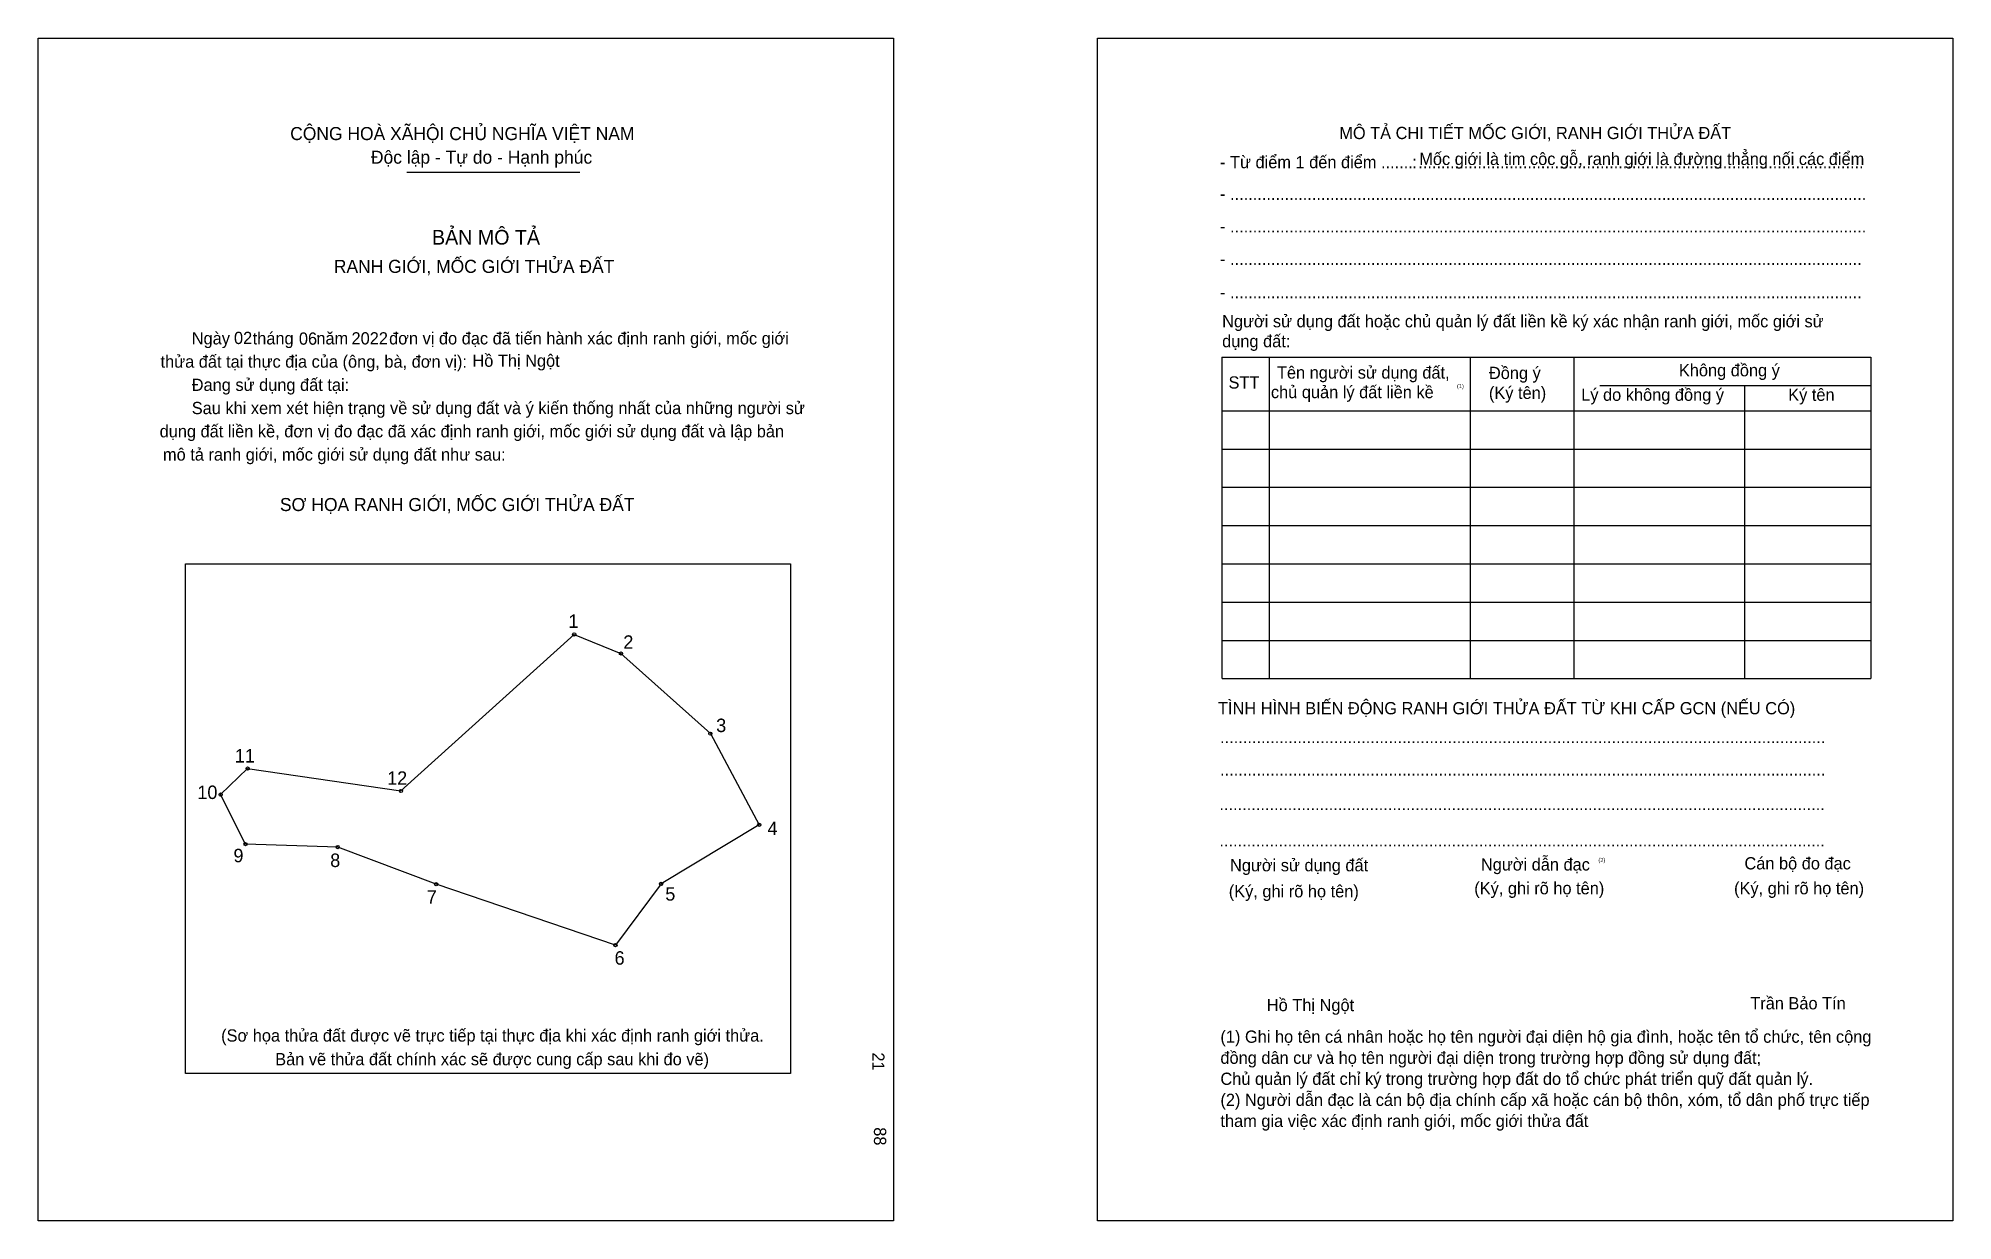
# Model space of a CAD drawing. Extents: x 546665 to 547445, y 1823729 to 1824210.
import ezdxf

# ---------------------------------------------------------------- set-up
doc = ezdxf.new("R2010")
doc.units = 0
for name, color, linetype in [('bmtKhungInTrang1', 7, 'Continuous'), ('bmtKhungInTrang2', 7, 'Continuous'), ('bmtNoiDung', 7, 'Continuous'), ('bmtTemplate', 7, 'Continuous'), ('CanhThua', 7, 'Continuous'), ('MocDinhThua', 7, 'Continuous'), ('SoHieuDinhThua', 7, 'Continuous')]:
    doc.layers.add(name, color=color, linetype=linetype)

msp = doc.modelspace()

# ---------------------------------------------------------------- linework, layer by layer
at = {"layer": 'bmtKhungInTrang1'}
msp.add_lwpolyline([(546665.17, 1824210.15), (547013.37, 1824210.15), (547013.37, 1823728.55), (546665.17, 1823728.55)], close=True, dxfattribs=at)
at = {"layer": 'bmtKhungInTrang2'}
msp.add_lwpolyline([(547096.4, 1824210.15), (547444.6, 1824210.15), (547444.6, 1823728.55), (547096.4, 1823728.55)], close=True, dxfattribs=at)
at = {"layer": 'bmtTemplate'}
for p, q in [((546815.22, 1824155.57), (546885.63, 1824155.57)), ((547166.25, 1824080.26), (547166.25, 1823949.33)), ((547248.16, 1824080.26), (547248.16, 1823949.33)), ((547290.3, 1824080.41), (547290.3, 1823949.33)), ((547411.26, 1824080.26), (547411.26, 1823949.33)), ((547300.99, 1824068.72), (547411.26, 1824068.72)), ((547147.16, 1824058.44), (547411.26, 1824058.44)), ((547147.16, 1824042.85), (547411.26, 1824042.85)), ((547147.16, 1824027.26), (547411.26, 1824027.26)), ((547147.16, 1824011.68), (547411.26, 1824011.68)), ((547147.16, 1823996.09), (547411.26, 1823996.09)), ((547147.16, 1823980.5), (547411.26, 1823980.5)), ((547147.16, 1823964.92), (547411.26, 1823964.92)), ((547147.16, 1823949.33), (547411.26, 1823949.33))]:
    msp.add_line(p, q, dxfattribs=at)
for points in [[(547146.99, 1824080.26), (547411.26, 1824080.26)], [(547146.99, 1824080.26), (547146.99, 1823949.33)], [(547359.86, 1824068.57), (547359.86, 1823949.33)]]:
    msp.add_lwpolyline(points, dxfattribs=at)
msp.add_lwpolyline([(546725.07, 1823788.53), (546725.07, 1823996.08), (546971.45, 1823996.08), (546971.45, 1823788.53)], close=True, dxfattribs=at)
at = {"layer": 'CanhThua'}
for p, q in [((546812.84, 1823903.58), (546883.36, 1823967.33)), ((546883.36, 1823967.33), (546902.38, 1823959.58)), ((546902.38, 1823959.58), (546938.8, 1823926.93)), ((546938.8, 1823926.93), (546958.69, 1823889.79)), ((546739.41, 1823902.13), (546750.4, 1823912.71)), ((546750.4, 1823912.71), (546812.84, 1823903.58)), ((546749.54, 1823881.92), (546739.41, 1823902.13)), ((546958.69, 1823889.79), (546918.74, 1823865.72)), ((546787.06, 1823880.73), (546749.54, 1823881.92)), ((546827.16, 1823865.59), (546787.06, 1823880.73)), ((546900.13, 1823840.82), (546827.16, 1823865.59)), ((546918.74, 1823865.72), (546900.13, 1823840.82))]:
    msp.add_line(p, q, dxfattribs=at)
at = {"layer": 'MocDinhThua'}
for centre in [(546883.36, 1823967.33), (546902.38, 1823959.58), (546938.8, 1823926.93), (546750.4, 1823912.71), (546739.41, 1823902.13), (546812.84, 1823903.58), (546958.69, 1823889.79), (546749.54, 1823881.92), (546787.06, 1823880.73), (546827.16, 1823865.59), (546918.74, 1823865.72), (546900.13, 1823840.82)]:
    msp.add_circle(centre, 0.658, dxfattribs=at)

# ---------------------------------------------------------------- texts
at = {"layer": 'bmtNoiDung'}
for s, height, p in [('02', 4.982, (546744.85, 1824085.62)), ('06', 4.982, (546771.27, 1824085.35)), ('2022', 4.982, (546792.7, 1824085.45)), ('Hồ Thị Ngột', 4.9821, (546841.92, 1824076.36)), ('Hồ Thị Ngột', 4.9821, (547165.35, 1823813.91))]:
    msp.add_text(s, height=height, dxfattribs=at).set_placement(p)
for s, p in [('21', (547004.69, 1823797.11)), ('88', (547005.4, 1823766.62))]:
    msp.add_text(s, height=4.982, rotation=270, dxfattribs=at).set_placement(p)
at = {"layer": 'bmtTemplate'}
for s, height, p in [('CỘNG HOÀ XÃHỘI CHỦ NGHĨA VIỆT NAM', 5.3142, (546767.73, 1824168.68)), ('MÔ TẢ CHI TIẾT MỐC GIỚI, RANH GIỚI THỬA ĐẤT', 4.9802, (547194.85, 1824169.1)), ('Độc lập - Tự do - Hạnh phúc', 5.3142, (546800.6, 1824159.07)), ('- Từ điểm 1 đến điểm .......', 4.9802, (547146.31, 1824157.23)), (':', 4.98, (547224.55, 1824157.23)), ('..................................................................................................', 4.9802, (547227.01, 1824157.23)), ('Mốc giới là tim cộc gỗ, ranh giới là đường thẳng nối các điểm', 4.9802, (547227.42, 1824158.54)), ('- ............................................................................................................................................', 4.9802, (547146.31, 1824144.32)), ('BẢN MÔ TẢ', 5.979, (546825.47, 1824126.13)), ('- ............................................................................................................................................', 4.9802, (547146.31, 1824131.07)), ('RANH GIỚI, MỐC GIỚI THỬA ĐẤT', 5.3142, (546785.5, 1824114.6)), ('- ...........................................................................................................................................', 4.9802, (547146.31, 1824117.82)), ('- ...........................................................................................................................................', 4.9802, (547146.31, 1824104.26)), ('Người sử dụng đất hoặc chủ quản lý đất liền kề ký xác nhận ranh giới, mốc giới sử', 4.9802, (547147.16, 1824092.42)), ('Ngày     tháng     năm         đơn vị đo đạc đã tiến hành xác định ranh giới, mốc giới ', 4.9821, (546727.65, 1824085.46)), ('dụng đất:', 4.98, (547147.16, 1824084.31)), ('thửa đất tại thực địa của (ông, bà, đơn vị):', 4.9821, (546714.94, 1824075.99)), ('Đang sử dụng đất tại:', 4.9821, (546727.65, 1824066.53)), ('STT', 4.98, (547149.76, 1824067.48)), ('Tên người sử dụng đất,', 4.9802, (547169.47, 1824071.53)), ('Đồng ý', 4.98, (547255.78, 1824071.37)), ('Không đồng ý', 4.9802, (547333.12, 1824072.47)), ('chủ quản lý đất liền kề', 4.9802, (547167.02, 1824063.57)), ('(1)', 1.661, (547242.77, 1824067.66)), ('(Ký tên)', 4.98, (547255.78, 1824063.27)), ('Lý do không đồng ý', 4.9802, (547293.35, 1824062.49)), ('Ký tên', 4.98, (547377.63, 1824062.49)), ('Sau khi xem xét hiện trạng về sử dụng đất và ý kiến thống nhất của những người sử ', 4.9821, (546727.65, 1824057.07)), ('dụng đất liền kề, đơn vị đo đạc đã xác định ranh giới, mốc giới sử dụng đất và lập bản', 4.9821, (546714.57, 1824047.61)), ('mô tả ranh giới, mốc giới sử dụng đất như sau:', 4.9821, (546715.94, 1824038.15)), ('SƠ HỌA RANH GIỚI, MỐC GIỚI THỬA ĐẤT', 5.3142, (546763.54, 1824017.59)), ('TÌNH HÌNH BIẾN ĐỘNG RANH GIỚI THỬA ĐẤT TỪ KHI CẤP GCN (NẾU CÓ)', 4.9802, (547145.47, 1823934.8)), ('.....................................................................................................................................', 4.98766, (547146.31, 1823923.08)), ('.....................................................................................................................................', 4.98766, (547146.31, 1823909.83)), ('.....................................................................................................................................', 4.98766, (547146.06, 1823895.8)), ('.....................................................................................................................................', 4.98766, (547146.06, 1823880.99)), ('Người dẫn đạc', 4.9802, (547252.52, 1823871.18)), ('Người sử dụng đất', 4.9802, (547150.37, 1823870.86)), ('(2)', 1.661, (547300.35, 1823874.61)), ('Cán bộ đo đạc', 4.9802, (547359.81, 1823871.64)), ('(Ký, ghi rõ họ tên)', 4.9802, (547149.86, 1823860.26)), ('(Ký, ghi rõ họ tên)', 4.9802, (547249.81, 1823861.51)), ('(Ký, ghi rõ họ tên)', 4.9802, (547355.58, 1823861.51)), ('Trần Bảo Tín', 4.9802, (547362.18, 1823814.64)), ('(Sơ họa thửa đất được vẽ trực tiếp tại thực địa khi xác định ranh giới thửa.', 4.9821, (546739.61, 1823801.51)), ('(1) Ghi họ tên cá nhân hoặc họ tên người đại diện hộ gia đình, hoặc tên tổ chức, tên cộng', 4.9802, (547146.46, 1823801.03)), ('Bản vẽ thửa đất chính xác sẽ được cung cấp sau khi đo vẽ)', 4.9821, (546761.63, 1823791.87)), ('đồng dân cư và họ tên người đại diện trong trường hợp đồng sử dụng đất;', 4.9802, (547146.46, 1823792.45)), ('Chủ quản lý đất chỉ ký trong trường hợp đất do tổ chức phát triển quỹ đất quản lý.', 4.9802, (547146.46, 1823783.88)), ('(2) Người dẫn đạc là cán bộ địa chính cấp xã hoặc cán bộ thôn, xóm, tổ dân phố trực tiếp', 4.9802, (547146.46, 1823775.31)), ('tham gia việc xác định ranh giới, mốc giới thửa đất', 4.9802, (547146.46, 1823766.73))]:
    msp.add_text(s, height=height, dxfattribs=at).set_placement(p)
at = {"layer": 'SoHieuDinhThua'}
for s, height, p in [('1', 5.48, (546880.99, 1823969.99)), ('2', 5.48, (546903.36, 1823961.49)), ('3', 5.48, (546941.16, 1823927.57)), ('11', 5.482, (546745.17, 1823915.18)), ('12', 5.482, (546807.2, 1823906.09)), ('10', 5.482, (546729.94, 1823900.31)), ('4', 5.48, (546962.03, 1823885.59)), ('9', 5.48, (546744.63, 1823874.56)), ('8', 5.48, (546784.03, 1823872.61)), ('7', 5.48, (546823.35, 1823857.69)), ('5', 5.48, (546920.45, 1823858.92)), ('6', 5.48, (546899.8, 1823832.84))]:
    msp.add_text(s, height=height, dxfattribs=at).set_placement(p)

doc.saveas('drawing.dxf')
